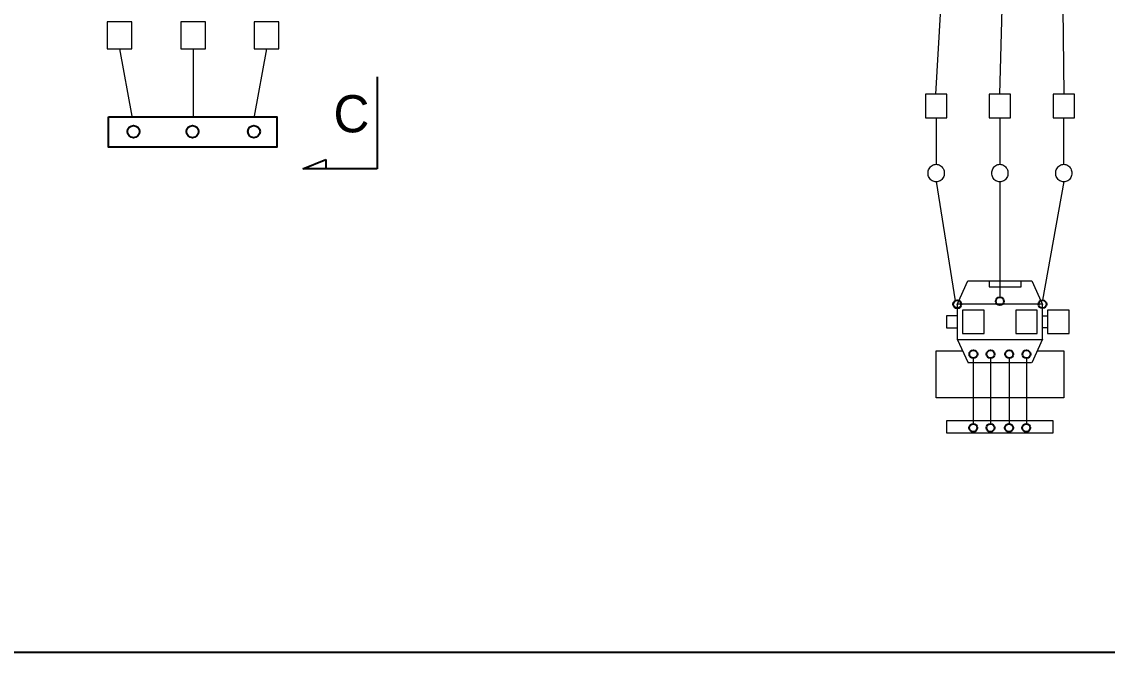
# Model space of a CAD drawing. Extents: x -61 to 79, y -16 to 64.
# Drawn here: x 5.75 to 43.36, y -16.41 to 5.43 of the extents above; entities that cross this region are included whole.
import ezdxf

# ---------------------------------------------------------------- set-up
doc = ezdxf.new("R2010")
doc.units = 0
doc.header["$MEASUREMENT"] = 0
doc.layers.get('0').update_dxf_attribs({"linetype": 'CONTINUOUS'})

msp = doc.modelspace()

# ---------------------------------------------------------------- linework, layer by layer
at = {"color": 7, "true_color": 0xffffff}
for p, q in [((18.0614, 3.52871), (18.0614, 0.33979)), ((15.48496, 0.33979), (16.28522, 0.66542)), ((16.28522, 0.66542), (16.28522, 0.33979)), ((18.0614, 0.33979), (15.48496, 0.33979)), ((-61.02823, -16.4069), (78.97177, -16.4069))]:
    msp.add_line(p, q, dxfattribs=at)
at = {"lineweight": 9}
for points in [[(37.57736, 5.8949), (37.40857, 2.92015)], [(39.69649, 5.8949), (39.6222, 2.92015)], [(41.81561, 5.8949), (41.84877, 2.92015)], [(9.13337, 4.49808), (9.56318, 2.16416)], [(11.6823, 4.49808), (11.6823, 2.13749)], [(14.23123, 4.49808), (13.80142, 2.16416)], [(37.42204, 2.11164), (37.42204, 0.49976)], [(39.63509, 2.11164), (39.63509, 0.49976)], [(41.84283, 2.11164), (41.84283, 0.49976)], [(37.14724, 0.18876), (37.14724, 0.18876)], [(37.70708, 0.18876), (37.70708, 0.18876)], [(39.35516, 0.18876), (39.35516, 0.18876)], [(39.91483, 0.18876), (39.91483, 0.18876)], [(41.56821, 0.18876), (41.56821, 0.18876)], [(42.12787, 0.18876), (42.12787, 0.18876)], [(37.42204, -0.10652), (38.0826, -4.23413)], [(39.63509, -0.10652), (39.63509, -4.11047)], [(41.84795, -0.10652), (41.10692, -4.21201)], [(38.15796, -4.35636), (38.52582, -3.54274), (40.74417, -3.54274), (41.11204, -4.35636)], [(39.26192, -3.54274), (39.26192, -3.75007), (39.62978, -3.75007), (40.371, -3.75007), (40.371, -3.54274)], [(41.10692, -4.75549), (41.28829, -4.75549)], [(41.10692, -5.15974), (41.28829, -5.15974)], [(38.15796, -5.56399), (38.53112, -6.37779)], [(41.11204, -5.56399), (40.73887, -6.37779)], [(40.92554, -5.96824), (41.84795, -5.96824), (41.84795, -7.59054), (37.42204, -7.59054), (37.42204, -5.96824), (38.33933, -5.96824)], [(38.52582, -6.37249), (40.73375, -6.37249)], [(38.7125, -6.2222), (38.7125, -8.49229)], [(39.30854, -6.2222), (39.30854, -8.49229)], [(39.95633, -6.2222), (39.95633, -8.49242)], [(40.55237, -6.2222), (40.55237, -8.49237)]]:
    msp.add_lwpolyline(points, dxfattribs=at)
for points in [[(8.70946, 4.49219), (9.56318, 4.49219), (9.56318, 5.42929), (8.70946, 5.42929)], [(11.25839, 4.49219), (12.1121, 4.49219), (12.1121, 5.42929), (11.25839, 5.42929)], [(13.80142, 4.49219), (14.65492, 4.49219), (14.65492, 5.42929), (13.80142, 5.42929)], [(37.05399, 2.10653), (37.79521, 2.10653), (37.79521, 2.92015), (37.05399, 2.92015)], [(39.26192, 2.10653), (40.00295, 2.10653), (40.00295, 2.92015), (39.26192, 2.92015)], [(41.47496, 2.10653), (42.216, 2.10653), (42.216, 2.92015), (41.47496, 2.92015)], [(38.15796, -5.56929), (41.11204, -5.56929), (41.11204, -4.35124), (38.15796, -4.35124)], [(37.78991, -5.16504), (38.16307, -5.16504), (38.16307, -4.75549), (37.78991, -4.75549)], [(38.34445, -5.36708), (39.08566, -5.36708), (39.08566, -4.55346), (38.34445, -4.55346)], [(40.18433, -5.36708), (40.92554, -5.36708), (40.92554, -4.55346), (40.18433, -4.55346)], [(41.28829, -5.36708), (42.02951, -5.36708), (42.02951, -4.55346), (41.28829, -4.55346)], [(37.78991, -8.80329), (41.48008, -8.80329), (41.48008, -8.39374), (37.78991, -8.39374)]]:
    msp.add_lwpolyline(points, close=True, dxfattribs=at)
at = {"color": 7}
msp.add_lwpolyline([(8.75664, 2.13749), (14.58461, 2.13749), (14.58461, 1.0818), (8.75664, 1.0818), (8.75664, 2.13749)], dxfattribs=at)
at = {"lineweight": 5}
for points in [[(37.14724, 0.18876), (37.14724, 0.18876)], [(37.70708, 0.18876), (37.70708, 0.18876), (37.70708, 0.18876)], [(39.35516, 0.18876), (39.35516, 0.18876)], [(39.91483, 0.18876), (39.91483, 0.18876), (39.91483, 0.18876)], [(41.56821, 0.18876), (41.56821, 0.18876)], [(42.12787, 0.18876), (42.12787, 0.18876), (42.12787, 0.18876)]]:
    msp.add_lwpolyline(points, dxfattribs=at)
at = {"color": 7}
for centre in [(9.62105, 1.62637), (11.66465, 1.62637), (13.79191, 1.62637)]:
    msp.add_circle(centre, 0.21042, dxfattribs=at)
at = {"color": 7, "true_color": 0xffffff}
for centre in [(39.63288, -4.24971), (38.15796, -4.35124), (38.15796, -4.35636), (41.10972, -4.35124), (38.71575, -6.08295), (39.31179, -6.08295), (39.95958, -6.08295), (40.55562, -6.08295), (38.7125, -8.63154), (39.30822, -8.63154), (39.95021, -8.63154), (40.5478, -8.63154)]:
    msp.add_circle(centre, 0.13925, dxfattribs=at)
at = {"lineweight": 5}
for points in [[(37.18362, 0.33905), (37.2094, 0.38586), (37.24579, 0.42718), (37.28729, 0.45314)], [(37.28729, 0.45314), (37.32861, 0.4791), (37.38054, 0.49464), (37.42716, 0.49464)], [(37.42716, 0.49464), (37.47378, 0.49464), (37.52571, 0.4791), (37.56703, 0.45314)], [(37.56703, 0.45314), (37.60853, 0.42718), (37.64492, 0.38586), (37.6707, 0.34435)], [(39.39137, 0.33905), (39.41733, 0.38586), (39.45353, 0.42718), (39.49503, 0.45314)], [(39.49503, 0.45314), (39.53654, 0.4791), (39.58828, 0.49464), (39.63509, 0.49464)], [(39.63509, 0.49464), (39.68171, 0.49464), (39.73345, 0.4791), (39.77496, 0.45314)], [(39.77496, 0.45314), (39.81646, 0.42718), (39.85266, 0.38586), (39.87862, 0.34435)], [(41.60441, 0.33905), (41.63037, 0.38586), (41.66658, 0.42718), (41.70808, 0.45314)], [(41.70808, 0.45314), (41.74958, 0.4791), (41.80133, 0.49464), (41.84795, 0.49464)], [(41.84795, 0.49464), (41.89476, 0.49464), (41.9465, 0.4791), (41.988, 0.45314)], [(41.988, 0.45314), (42.02951, 0.42718), (42.06571, 0.38586), (42.09167, 0.34435)], [(37.14724, 0.18876), (37.14724, 0.24068), (37.15766, 0.29773), (37.18362, 0.33905)], [(37.18362, 0.03335), (37.15766, 0.07997), (37.14724, 0.13702), (37.14724, 0.18876)], [(37.28729, -0.07544), (37.24579, -0.04966), (37.2094, -0.00815), (37.18362, 0.03335)], [(37.6707, 0.03335), (37.64492, -0.00815), (37.60853, -0.04966), (37.56703, -0.07544)], [(37.6707, 0.34435), (37.69666, 0.29773), (37.70708, 0.24068), (37.70708, 0.18876)], [(37.70708, 0.18876), (37.70708, 0.13702), (37.69666, 0.07997), (37.6707, 0.03335)], [(39.35516, 0.18876), (39.35516, 0.24068), (39.36559, 0.29773), (39.39137, 0.33905)], [(39.39137, 0.03335), (39.36559, 0.07997), (39.35516, 0.13702), (39.35516, 0.18876)], [(39.49503, -0.07544), (39.45353, -0.04966), (39.41733, -0.00815), (39.39137, 0.03335)], [(39.87862, 0.03335), (39.85266, -0.00815), (39.81646, -0.04966), (39.77496, -0.07544)], [(39.87862, 0.34435), (39.90459, 0.29773), (39.91483, 0.24068), (39.91483, 0.18876)], [(39.91483, 0.18876), (39.91483, 0.13702), (39.90459, 0.07997), (39.87862, 0.03335)], [(41.56821, 0.18876), (41.56821, 0.24068), (41.57845, 0.29773), (41.60441, 0.33905)], [(41.60441, 0.03335), (41.57845, 0.07997), (41.56821, 0.13702), (41.56821, 0.18876)], [(41.70808, -0.07544), (41.66658, -0.04966), (41.63037, -0.00815), (41.60441, 0.03335)], [(42.09167, 0.03335), (42.06571, -0.00815), (42.02951, -0.04966), (41.988, -0.07544)], [(42.09167, 0.34435), (42.11763, 0.29773), (42.12787, 0.24068), (42.12787, 0.18876)], [(42.12787, 0.18876), (42.12787, 0.13702), (42.11763, 0.07997), (42.09167, 0.03335)], [(37.42716, -0.11694), (37.38054, -0.11694), (37.32861, -0.1014), (37.28729, -0.07544)], [(37.56703, -0.07544), (37.52571, -0.1014), (37.47378, -0.11694), (37.42716, -0.11694)], [(39.63509, -0.11694), (39.58828, -0.11694), (39.53654, -0.1014), (39.49503, -0.07544)], [(39.77496, -0.07544), (39.73345, -0.1014), (39.68171, -0.11694), (39.63509, -0.11694)], [(41.84795, -0.11694), (41.80133, -0.11694), (41.74958, -0.1014), (41.70808, -0.07544)], [(41.988, -0.07544), (41.9465, -0.1014), (41.89476, -0.11694), (41.84795, -0.11694)]]:
    msp.add_open_spline(points, degree=3, dxfattribs=at)
at = {"lineweight": 9}
for points in [[(37.18362, 0.33905), (37.2094, 0.38586), (37.24579, 0.42718), (37.28729, 0.45314)], [(37.28729, 0.45314), (37.32861, 0.4791), (37.38054, 0.49464), (37.42716, 0.49464)], [(37.42716, 0.49464), (37.47378, 0.49464), (37.52571, 0.4791), (37.56703, 0.45314)], [(37.56703, 0.45314), (37.60853, 0.42718), (37.64492, 0.38586), (37.6707, 0.34435)], [(39.39137, 0.33905), (39.41733, 0.38586), (39.45353, 0.42718), (39.49503, 0.45314)], [(39.49503, 0.45314), (39.53654, 0.4791), (39.58828, 0.49464), (39.63509, 0.49464)], [(39.63509, 0.49464), (39.68171, 0.49464), (39.73345, 0.4791), (39.77496, 0.45314)], [(39.77496, 0.45314), (39.81646, 0.42718), (39.85266, 0.38586), (39.87862, 0.34435)], [(41.60441, 0.33905), (41.63037, 0.38586), (41.66658, 0.42718), (41.70808, 0.45314)], [(41.70808, 0.45314), (41.74958, 0.4791), (41.80133, 0.49464), (41.84795, 0.49464)], [(41.84795, 0.49464), (41.89476, 0.49464), (41.9465, 0.4791), (41.988, 0.45314)], [(41.988, 0.45314), (42.02951, 0.42718), (42.06571, 0.38586), (42.09167, 0.34435)], [(37.14724, 0.18876), (37.14724, 0.24068), (37.15766, 0.29773), (37.18362, 0.33905)], [(37.18362, 0.03335), (37.15766, 0.07997), (37.14724, 0.13702), (37.14724, 0.18876)], [(37.28729, -0.07544), (37.24579, -0.04966), (37.2094, -0.00815), (37.18362, 0.03335)], [(37.6707, 0.03335), (37.64492, -0.00815), (37.60853, -0.04966), (37.56703, -0.07544)], [(37.6707, 0.34435), (37.69666, 0.29773), (37.70708, 0.24068), (37.70708, 0.18876)], [(37.70708, 0.18876), (37.70708, 0.13702), (37.69666, 0.07997), (37.6707, 0.03335)], [(39.35516, 0.18876), (39.35516, 0.24068), (39.36559, 0.29773), (39.39137, 0.33905)], [(39.39137, 0.03335), (39.36559, 0.07997), (39.35516, 0.13702), (39.35516, 0.18876)], [(39.49503, -0.07544), (39.45353, -0.04966), (39.41733, -0.00815), (39.39137, 0.03335)], [(39.87862, 0.03335), (39.85266, -0.00815), (39.81646, -0.04966), (39.77496, -0.07544)], [(39.87862, 0.34435), (39.90459, 0.29773), (39.91483, 0.24068), (39.91483, 0.18876)], [(39.91483, 0.18876), (39.91483, 0.13702), (39.90459, 0.07997), (39.87862, 0.03335)], [(41.56821, 0.18876), (41.56821, 0.24068), (41.57845, 0.29773), (41.60441, 0.33905)], [(41.60441, 0.03335), (41.57845, 0.07997), (41.56821, 0.13702), (41.56821, 0.18876)], [(41.70808, -0.07544), (41.66658, -0.04966), (41.63037, -0.00815), (41.60441, 0.03335)], [(42.09167, 0.03335), (42.06571, -0.00815), (42.02951, -0.04966), (41.988, -0.07544)], [(42.09167, 0.34435), (42.11763, 0.29773), (42.12787, 0.24068), (42.12787, 0.18876)], [(42.12787, 0.18876), (42.12787, 0.13702), (42.11763, 0.07997), (42.09167, 0.03335)], [(37.42716, -0.11694), (37.38054, -0.11694), (37.32861, -0.1014), (37.28729, -0.07544)], [(37.56703, -0.07544), (37.52571, -0.1014), (37.47378, -0.11694), (37.42716, -0.11694)], [(39.63509, -0.11694), (39.58828, -0.11694), (39.53654, -0.1014), (39.49503, -0.07544)], [(39.77496, -0.07544), (39.73345, -0.1014), (39.68171, -0.11694), (39.63509, -0.11694)], [(41.84795, -0.11694), (41.80133, -0.11694), (41.74958, -0.1014), (41.70808, -0.07544)], [(41.988, -0.07544), (41.9465, -0.1014), (41.89476, -0.11694), (41.84795, -0.11694)]]:
    msp.add_open_spline(points, degree=3, dxfattribs=at)

# ---------------------------------------------------------------- texts
at = {"color": 3, "insert": (16.54716, 2.88813), "char_height": 1.28719, "attachment_point": 1}
msp.add_mtext_dynamic_manual_height_columns('C', width=0.5047804, gutter_width=0.5, heights=[1.04826], dxfattribs=at)

doc.saveas('drawing.dxf')
